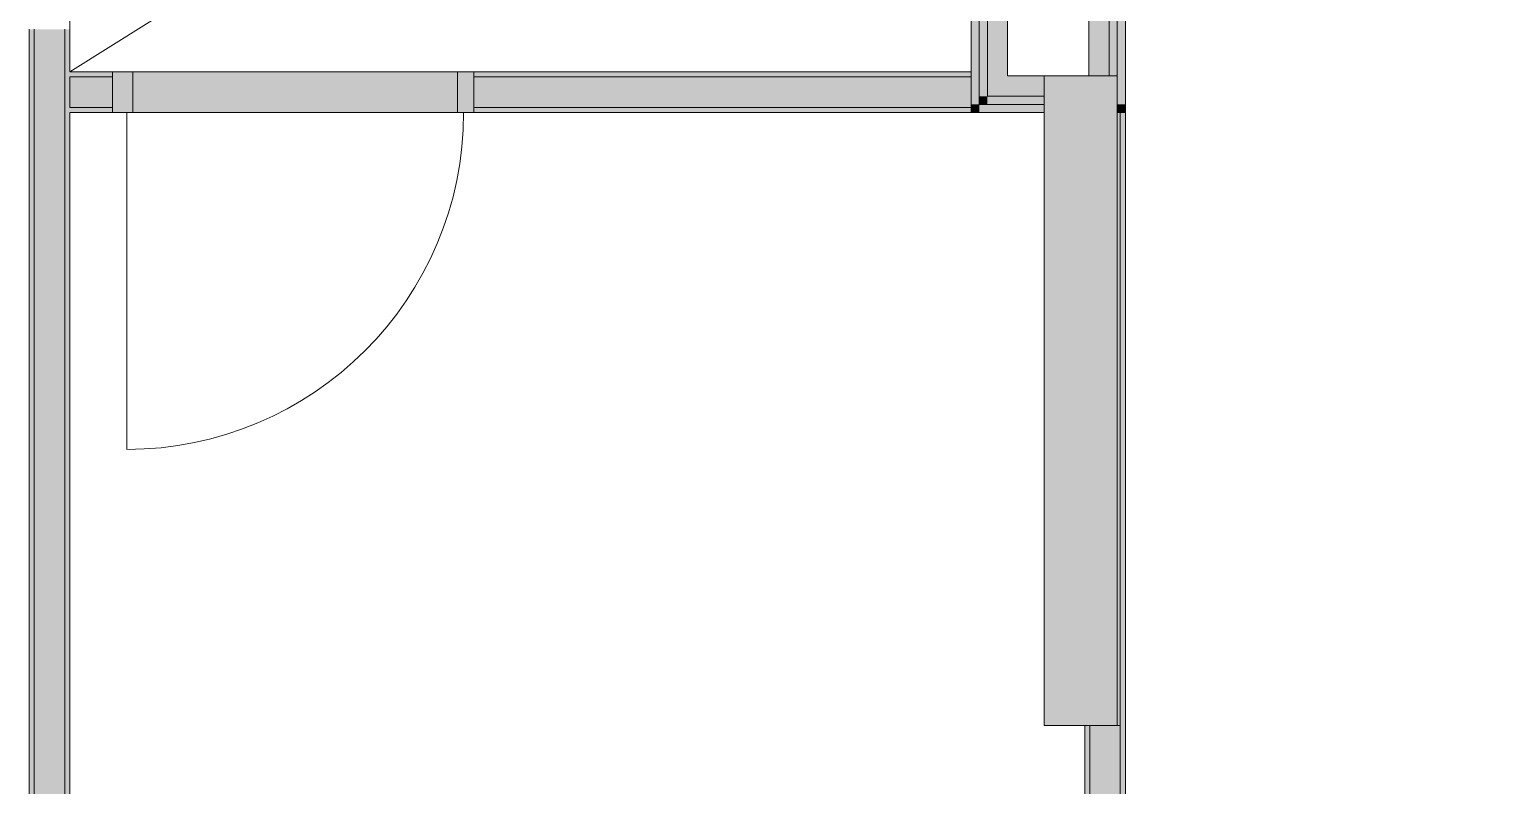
# Model space of a CAD drawing. Header units: metres. Extents: x -3 to 171, y -23 to 41.
# Drawn here: x 136.364 to 139.964, y 24.177 to 26.04 of the extents above; entities that cross this region are included whole.
import ezdxf

# ---------------------------------------------------------------- set-up
doc = ezdxf.new("R2010")
doc.units = ezdxf.units.M
doc.header["$MEASUREMENT"] = 0
for name, color, linetype in [('130 Wand Innen', 7, 'Continuous'), ('150 Stütze', 7, 'Continuous'), ('170 Schachtwände', 7, 'Continuous'), ('230 Decke abgehaengt', 7, 'Continuous')]:
    doc.layers.add(name, color=color, linetype=linetype)
doc.linetypes.add('Grenze Grundstück', pattern='A,0,[1,415_260415_PP_VA_1_7 1 DG1.Shx,S=0.00031746,R=0,X=0,Y=0],-0.04,0', length=0.04)

# ---------------------------------------------------------------- blocks, each defined once
blk = doc.blocks.new('Decke_10_2', base_point=(136.4642, 25.9352))
at = {"layer": '230 Decke abgehaengt', "color": 8, "linetype": 'Grenze Grundstück', "lineweight": 13, "ltscale": 200, "flags": 128}
blk.add_lwpolyline([(136.4642, 25.9352), (138.6842, 25.9352), (138.6842, 26.5352), (139.0642, 26.5352), (139.9642, 26.5352), (139.9642, 28.1352), (136.4642, 28.1352)], close=True, dxfattribs=at)
blk = doc.blocks.new('Wand_27_2', base_point=(139.0642, 25.8352))
at = {"layer": '130 Wand Innen', "linetype": 'Continuous', "lineweight": 0, "true_color": 0xffffff}
blk.add_hatch(color=7, dxfattribs=at).paths.add_polyline_path([(139.0442, 25.8352), (139.0442, 24.3252), (139.0517, 24.3252), (139.0517, 25.8352)])
at = {"layer": '130 Wand Innen', "linetype": 'Continuous', "lineweight": 0, "true_color": 0x000000}
blk.add_hatch(color=18, dxfattribs=at).paths.add_polyline_path([(139.0642, 24.3252), (139.0642, 25.8352), (139.0517, 25.8352), (139.0517, 24.3252)])
at = {"layer": '130 Wand Innen', "color": 7, "linetype": 'Continuous', "lineweight": 18}
blk.add_line((139.0517, 25.8352), (139.0517, 24.3252), dxfattribs=at)
at = {"layer": '130 Wand Innen', "color": 7, "linetype": 'Continuous', "lineweight": 18, "flags": 128}
for points in [[(139.0642, 25.8352), (139.0442, 25.8352)], [(139.0642, 24.3252), (139.0642, 25.8352)], [(139.0442, 24.3252), (139.0517, 24.3252)]]:
    blk.add_lwpolyline(points, dxfattribs=at)
blk = doc.blocks.new('Metall Zargentür Typ3 27[9]_2', base_point=(133.3792, 35.4602))
at = {"layer": '130 Wand Innen', "linetype": 'Continuous', "lineweight": 0, "true_color": 0xffffff}
for points in [[(136.5692, 25.8352), (136.6192, 25.8352), (136.6192, 25.9352), (136.5692, 25.9352)], [(137.4592, 25.9352), (137.4192, 25.9352), (137.4192, 25.8352), (137.4592, 25.8352)]]:
    blk.add_hatch(color=7, dxfattribs=at).paths.add_polyline_path(points)
at = {"layer": '130 Wand Innen', "color": 7, "linetype": 'Grenze Grundstück', "lineweight": 13, "ltscale": 200}
for p, q in [((137.4592, 25.9352), (136.5692, 25.9352)), ((137.4592, 25.8352), (136.5692, 25.8352))]:
    blk.add_line(p, q, dxfattribs=at)
at = {"layer": '130 Wand Innen', "color": 7, "linetype": 'Continuous', "lineweight": 13}
for p, q in [((136.6192, 25.9352), (136.5692, 25.9352)), ((136.5692, 25.9352), (136.5692, 25.8352)), ((136.6192, 25.8352), (136.6192, 25.9352)), ((137.4592, 25.9352), (137.4192, 25.9352)), ((137.4192, 25.9352), (137.4192, 25.8352)), ((137.4592, 25.8352), (137.4592, 25.9352)), ((136.5692, 25.8352), (136.6192, 25.8352)), ((137.4192, 25.8352), (137.4592, 25.8352))]:
    blk.add_line(p, q, dxfattribs=at)
at = {"layer": '130 Wand Innen', "color": 7, "linetype": 'Continuous', "lineweight": 18}
for p, q in [((136.5692, 25.9352), (136.5692, 25.9227)), ((136.5692, 25.9352), (136.5692, 25.9227)), ((136.5692, 25.9227), (136.5692, 25.8477)), ((136.5692, 25.9227), (136.5692, 25.8477)), ((137.4592, 25.9352), (137.4592, 25.9227)), ((137.4592, 25.9352), (137.4592, 25.9227)), ((137.4592, 25.9227), (137.4592, 25.8477)), ((137.4592, 25.9227), (137.4592, 25.8477)), ((136.5692, 25.8477), (136.5692, 25.8352)), ((136.5692, 25.8477), (136.5692, 25.8352)), ((137.4592, 25.8477), (137.4592, 25.8352)), ((137.4592, 25.8477), (137.4592, 25.8352))]:
    blk.add_line(p, q, dxfattribs=at)
at = {"layer": '130 Wand Innen', "color": 8, "linetype": 'Continuous', "lineweight": 0}
blk.add_line((136.6042, 25.8352), (136.6042, 25.0052), dxfattribs=at)
blk.add_arc((136.6042, 25.8352), 0.83, 270, 0, dxfattribs=at)
blk = doc.blocks.new('Wand_41_2', base_point=(138.6842, 25.8352))
at = {"layer": '130 Wand Innen', "linetype": 'Continuous', "lineweight": 0, "true_color": 0x000000}
for points in [[(136.4642, 25.9352), (136.4642, 25.9227), (136.5692, 25.9227), (136.5692, 25.9352)], [(136.4642, 25.8477), (136.5692, 25.8477), (136.5692, 25.9227), (136.4642, 25.9227)], [(137.4592, 25.9227), (138.6842, 25.9227), (138.6842, 25.9352), (137.4592, 25.9352)], [(137.4592, 25.8477), (138.6842, 25.8477), (138.6842, 25.9227), (137.4592, 25.9227)], [(136.5692, 25.8477), (136.4642, 25.8477), (136.4642, 25.8352), (136.5692, 25.8352)], [(137.4592, 25.8477), (137.4592, 25.8352), (138.6842, 25.8352), (138.6842, 25.8477)]]:
    blk.add_hatch(color=18, dxfattribs=at).paths.add_polyline_path(points)
at = {"layer": '130 Wand Innen', "linetype": 'Continuous', "lineweight": 13, "true_color": 0xf9f8f6}
blk.add_hatch(color=7, dxfattribs=at).paths.add_polyline_path([(136.5692, 25.9352), (136.5692, 25.8352), (137.4592, 25.8352), (137.4592, 25.9352)])
at = {"layer": '130 Wand Innen', "color": 7, "linetype": 'Continuous', "lineweight": 18}
for p, q in [((136.5692, 25.9227), (136.4642, 25.9227)), ((136.5692, 25.9352), (136.5692, 25.9227)), ((136.5692, 25.9227), (136.5692, 25.8477)), ((137.4592, 25.9352), (137.4592, 25.9227)), ((138.6842, 25.9227), (137.4592, 25.9227)), ((137.4592, 25.9227), (137.4592, 25.8477)), ((136.4642, 25.8477), (136.5692, 25.8477)), ((136.5692, 25.8477), (136.5692, 25.8352)), ((137.4592, 25.8477), (138.6842, 25.8477)), ((137.4592, 25.8477), (137.4592, 25.8352))]:
    blk.add_line(p, q, dxfattribs=at)
at = {"layer": '130 Wand Innen', "color": 7, "linetype": 'Continuous', "lineweight": 18, "flags": 128}
for points in [[(136.5692, 25.9352), (136.4642, 25.9352)], [(136.4642, 25.9227), (136.4642, 25.8477)], [(138.6842, 25.9352), (137.4592, 25.9352)], [(138.6842, 25.8352), (138.6842, 25.9352)], [(136.4642, 25.8352), (136.5692, 25.8352)], [(137.4592, 25.8352), (138.6842, 25.8352)]]:
    blk.add_lwpolyline(points, dxfattribs=at)
at = {"layer": '130 Wand Innen', "color": 7, "linetype": 'Continuous', "lineweight": 13}
blk.add_blockref('Metall Zargentür Typ3 27[9]_2', (133.3792, 35.4602), dxfattribs=at)
blk = doc.blocks.new('Wand_50_2', base_point=(136.4642, 28.1352))
at = {"layer": '130 Wand Innen', "linetype": 'Continuous', "lineweight": 0, "true_color": 0x000000}
for points in [[(136.3642, 20.7702), (136.3767, 20.7702), (136.3767, 26.0402), (136.3642, 26.0402)], [(136.3767, 26.0402), (136.3767, 20.7702), (136.4517, 20.7702), (136.4517, 26.0402)], [(136.4517, 26.0402), (136.4517, 20.7702), (136.4642, 20.7702), (136.4642, 26.0402)]]:
    blk.add_hatch(color=18, dxfattribs=at).paths.add_polyline_path(points)
at = {"layer": '130 Wand Innen', "color": 7, "linetype": 'Continuous', "lineweight": 18}
for p, q in [((136.3767, 26.0402), (136.3767, 20.7702)), ((136.4517, 20.7702), (136.4517, 26.0402))]:
    blk.add_line(p, q, dxfattribs=at)
at = {"layer": '130 Wand Innen', "color": 7, "linetype": 'Continuous', "lineweight": 18, "flags": 128}
for points in [[(136.3642, 26.0402), (136.3642, 20.7702)], [(136.4642, 25.9352), (136.4642, 26.0402)], [(136.4642, 25.8477), (136.4642, 25.9227)], [(136.4642, 20.7702), (136.4642, 25.8352)]]:
    blk.add_lwpolyline(points, dxfattribs=at)
blk = doc.blocks.new('Wand_100_2', base_point=(139.0642, 25.8352))
at = {"layer": '170 Schachtwände', "linetype": 'Continuous', "lineweight": 0, "true_color": 0x000000}
for points in [[(138.7242, 25.9252), (138.7242, 25.8752), (138.7742, 25.9252)], [(138.7742, 25.9252), (138.7242, 25.8752), (138.7742, 25.8752)], [(138.7742, 25.9252), (138.7742, 25.8752), (138.8642, 25.8752), (138.8642, 25.9252)], [(138.6842, 25.8552), (138.6842, 25.8352), (138.7042, 25.8552)], [(138.7042, 25.8552), (138.6842, 25.8352), (138.7042, 25.8352)], [(138.7042, 25.8752), (138.7042, 25.8552), (138.7242, 25.8752)], [(138.7042, 25.8552), (138.7242, 25.8552), (138.7242, 25.8752)], [(138.7042, 25.8552), (138.7042, 25.8352), (138.8642, 25.8352), (138.8642, 25.8552)], [(138.7242, 25.8552), (138.8642, 25.8552), (138.8642, 25.8752), (138.7242, 25.8752)], [(139.0442, 25.8552), (139.0642, 25.8352), (139.0642, 25.8552)], [(139.0442, 25.8352), (139.0642, 25.8352), (139.0442, 25.8552)]]:
    blk.add_hatch(color=18, dxfattribs=at).paths.add_polyline_path(points)
at = {"layer": '170 Schachtwände', "color": 7, "linetype": 'Continuous', "lineweight": 18}
for p, q in [((138.7242, 25.9252), (138.7242, 25.8752)), ((138.7042, 25.8552), (138.7242, 25.8552)), ((138.7242, 25.8752), (138.7742, 25.8752)), ((138.7242, 25.8552), (138.8642, 25.8552)), ((138.7742, 25.8752), (138.8642, 25.8752))]:
    blk.add_line(p, q, dxfattribs=at)
at = {"layer": '170 Schachtwände', "color": 7, "linetype": 'Continuous', "lineweight": 18, "flags": 128}
for points in [[(138.8642, 25.9252), (138.7742, 25.9252)], [(138.6842, 25.8352), (138.6842, 25.8552)], [(139.0642, 25.8352), (139.0642, 25.8552)], [(138.6842, 25.8352), (138.8642, 25.8352)], [(139.0442, 25.8352), (139.0642, 25.8352)]]:
    blk.add_lwpolyline(points, dxfattribs=at)
blk = doc.blocks.new('Wand_102_2', base_point=(139.0642, 25.8352))
at = {"layer": '170 Schachtwände', "linetype": 'Continuous', "lineweight": 0, "true_color": 0x000000}
for points in [[(139.0442, 26.5152), (139.0442, 25.8552), (139.0642, 25.8552), (139.0642, 26.5152)], [(139.0442, 26.4952), (139.0242, 26.4952), (139.0242, 25.9252), (139.0442, 25.9252)], [(138.9742, 26.4452), (138.9742, 25.9252), (139.0242, 25.9252), (139.0242, 26.4452)]]:
    blk.add_hatch(color=18, dxfattribs=at).paths.add_polyline_path(points)
at = {"layer": '170 Schachtwände', "color": 7, "linetype": 'Continuous', "lineweight": 18}
for p, q in [((139.0442, 26.4952), (139.0442, 26.5152)), ((139.0242, 26.4452), (139.0242, 26.4952)), ((139.0442, 25.9252), (139.0442, 26.4952)), ((139.0242, 25.9252), (139.0242, 26.4452))]:
    blk.add_line(p, q, dxfattribs=at)
at = {"layer": '170 Schachtwände', "color": 7, "linetype": 'Continuous', "lineweight": 18, "flags": 128}
for points in [[(139.0642, 25.8552), (139.0642, 26.5152)], [(138.9742, 26.4452), (138.9742, 25.9252)]]:
    blk.add_lwpolyline(points, dxfattribs=at)
blk = doc.blocks.new('Wand_103_2', base_point=(138.6842, 25.8352))
at = {"layer": '170 Schachtwände', "linetype": 'Continuous', "lineweight": 0, "true_color": 0x000000}
for points in [[(138.7042, 25.8552), (138.7042, 26.5152), (138.6842, 26.5152), (138.6842, 25.8552)], [(138.7242, 25.8752), (138.7242, 26.4952), (138.7042, 26.4952), (138.7042, 25.8752)], [(138.7742, 25.9252), (138.7742, 26.4452), (138.7242, 26.4452), (138.7242, 25.9252)]]:
    blk.add_hatch(color=18, dxfattribs=at).paths.add_polyline_path(points)
at = {"layer": '170 Schachtwände', "color": 7, "linetype": 'Continuous', "lineweight": 18}
for p, q in [((138.7042, 26.5152), (138.7042, 26.4952)), ((138.7042, 26.4952), (138.7042, 25.8752)), ((138.7242, 26.4952), (138.7242, 26.4452)), ((138.7242, 26.4452), (138.7242, 25.9252)), ((138.7242, 25.9252), (138.7242, 25.8752)), ((138.7042, 25.8752), (138.7042, 25.8552))]:
    blk.add_line(p, q, dxfattribs=at)
at = {"layer": '170 Schachtwände', "color": 7, "linetype": 'Continuous', "lineweight": 18, "flags": 128}
for points in [[(138.6842, 26.5152), (138.6842, 25.8552)], [(138.7742, 25.9252), (138.7742, 26.4452)]]:
    blk.add_lwpolyline(points, dxfattribs=at)
blk = doc.blocks.new('Wand_111_2', base_point=(139.0642, 24.3252))
at = {"layer": '130 Wand Innen', "linetype": 'Continuous', "lineweight": 0, "true_color": 0x000000}
for points in [[(138.9642, 24.3252), (138.9642, 20.7702), (138.9767, 20.7702), (138.9767, 24.3252)], [(139.0517, 20.7702), (139.0517, 24.3252), (138.9767, 24.3252), (138.9767, 20.7702)], [(139.0642, 20.7702), (139.0642, 24.3252), (139.0517, 24.3252), (139.0517, 20.7702)]]:
    blk.add_hatch(color=18, dxfattribs=at).paths.add_polyline_path(points)
at = {"layer": '130 Wand Innen', "color": 7, "linetype": 'Continuous', "lineweight": 18}
for p, q in [((138.9767, 24.3252), (138.9767, 20.7702)), ((139.0517, 20.7702), (139.0517, 24.3252))]:
    blk.add_line(p, q, dxfattribs=at)
at = {"layer": '130 Wand Innen', "color": 7, "linetype": 'Continuous', "lineweight": 18, "flags": 128}
for points in [[(138.9642, 24.3252), (138.9642, 20.7702)], [(139.0517, 24.3252), (139.0442, 24.3252)], [(139.0642, 20.7702), (139.0642, 24.3252)], [(138.9642, 20.7702), (139.0642, 20.7702)]]:
    blk.add_lwpolyline(points, dxfattribs=at)
blk = doc.blocks.new('Stütze_2_2', base_point=(138.9542, 25.1252))
at = {"layer": '150 Stütze', "linetype": 'Continuous', "lineweight": 0, "true_color": 0x000000}
blk.add_hatch(color=18, dxfattribs=at).paths.add_polyline_path([(138.8642, 24.3252), (139.0442, 24.3252), (139.0442, 25.9252), (138.8642, 25.9252)])
at = {"layer": '150 Stütze', "color": 7, "linetype": 'Continuous', "lineweight": 18, "flags": 128}
blk.add_lwpolyline([(138.8642, 24.3252), (139.0442, 24.3252), (139.0442, 25.9252), (138.8642, 25.9252)], close=True, dxfattribs=at)

msp = doc.modelspace()

# ---------------------------------------------------------------- linework, layer by layer
at = {"layer": '230 Decke abgehaengt', "color": 8, "linetype": 'Grenze Grundstück', "lineweight": 13, "ltscale": 200}
msp.add_line((136.4642, 25.9352), (139.9642, 28.1352), dxfattribs=at)

# ---------------------------------------------------------------- block references
at = {"layer": '130 Wand Innen', "color": 7, "lineweight": 35}
for name, p in [('Wand_50_2', (136.4642, 28.1352)), ('Wand_41_2', (138.6842, 25.8352)), ('Wand_27_2', (139.0642, 25.8352)), ('Wand_111_2', (139.0642, 24.3252))]:
    msp.add_blockref(name, p, dxfattribs=at)
at = {"layer": '150 Stütze', "color": 7, "lineweight": 18}
msp.add_blockref('Stütze_2_2', (138.9542, 25.1252), dxfattribs=at)
at = {"layer": '170 Schachtwände', "color": 7, "lineweight": 35}
for name, p in [('Wand_103_2', (138.6842, 25.8352)), ('Wand_102_2', (139.0642, 25.8352)), ('Wand_100_2', (139.0642, 25.8352))]:
    msp.add_blockref(name, p, dxfattribs=at)
at = {"layer": '230 Decke abgehaengt', "color": 8, "linetype": 'Grenze Grundstück', "lineweight": 13, "ltscale": 200}
msp.add_blockref('Decke_10_2', (136.4642, 25.9352), dxfattribs=at)

doc.saveas('drawing.dxf')
